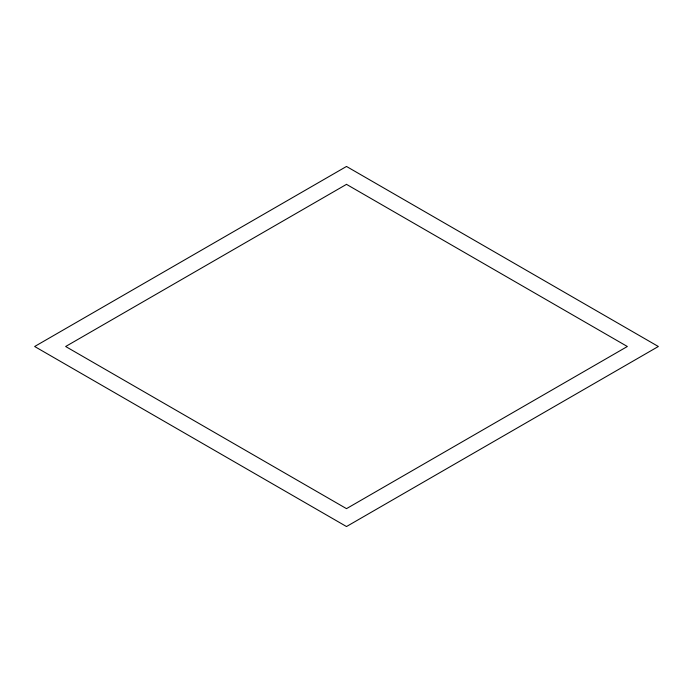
<?xml version="1.0" encoding="UTF-8"?>
<svg xmlns="http://www.w3.org/2000/svg" width="693" height="693" viewBox="0 0 693 693"><rect width="100%" height="100%" fill="white"/><g stroke="black" fill="none" stroke-linecap="round" stroke-linejoin="round"><path stroke-width="1.04" d="M346.5 166.459L34.65 346.5L346.5 526.541L658.35 346.5L346.5 166.459M346.5 184.355L65.653 346.5L346.5 508.645L627.347 346.5L346.5 184.355"/></g></svg>
